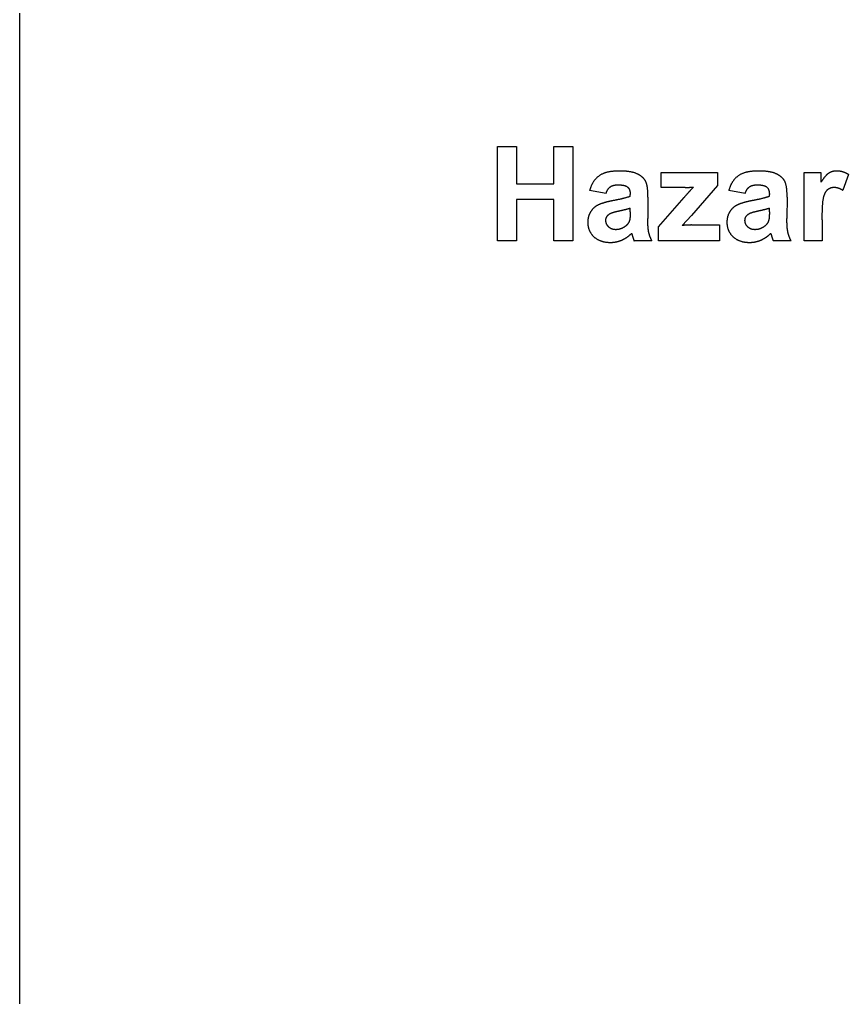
# Model space of a CAD drawing. Header units: metres. Extents: x -15 to 393, y -409 to 25.
# Drawn here: x 0 to 50.3, y -260.6 to -201.2 of the extents above; entities that cross this region are included whole.
import ezdxf

# ---------------------------------------------------------------- set-up
doc = ezdxf.new("R2010")
doc.units = ezdxf.units.M
doc.layers.add('OUTLINE', color=7, linetype='Continuous')

msp = doc.modelspace()

# ---------------------------------------------------------------- linework, layer by layer
at = {"layer": 'OUTLINE'}
for p, q in [((0, -151), (0, -315)), ((29.0254, -208.916), (30.1816, -208.916)), ((29.0254, -214.6426), (29.0254, -208.916)), ((30.1816, -208.916), (30.1816, -211.1699)), ((32.4473, -208.916), (33.6035, -208.916)), ((32.4473, -211.1699), (32.4473, -208.916)), ((33.6035, -208.916), (33.6035, -214.6426)), ((38.9512, -210.4941), (42.3809, -210.4941)), ((38.9512, -211.4043), (38.9512, -210.4941)), ((42.3809, -210.4941), (42.3809, -211.2715)), ((47.6426, -210.4941), (48.6621, -210.4941)), ((47.6426, -214.6426), (47.6426, -210.4941)), ((48.6621, -210.4941), (48.6621, -211.084)), ((50.3301, -210.6074), (49.9902, -211.5645)), ((30.1816, -211.1699), (32.4473, -211.1699)), ((40.416, -211.3965), (38.9512, -211.4043)), ((42.3809, -211.2715), (40.7949, -213.0996)), ((35.6113, -211.7598), (34.6152, -211.5801)), ((37.0801, -211.9355), (37.0801, -211.8262)), ((38.1582, -211.998), (38.1465, -213.2793)), ((38.7988, -213.7871), (40.3535, -212.002)), ((44.0605, -211.7598), (43.0645, -211.5801)), ((45.5293, -211.9355), (45.5293, -211.8262)), ((46.6074, -211.998), (46.5957, -213.2793)), ((30.1816, -212.1387), (30.1816, -214.6426)), ((32.4473, -212.1387), (30.1816, -212.1387)), ((32.4473, -214.6426), (32.4473, -212.1387)), ((37.0801, -212.8691), (37.0801, -212.6504)), ((45.5293, -212.8691), (45.5293, -212.6504)), ((40.7949, -213.0996), (40.2363, -213.7051)), ((38.7988, -214.6426), (38.7988, -213.7871)), ((40.8027, -213.6777), (42.502, -213.6777)), ((42.502, -213.6777), (42.502, -214.6426)), ((48.7402, -213.3613), (48.7402, -214.6426)), ((30.1816, -214.6426), (29.0254, -214.6426)), ((33.6035, -214.6426), (32.4473, -214.6426)), ((38.3965, -214.6426), (37.3105, -214.6426)), ((42.502, -214.6426), (38.7988, -214.6426)), ((46.8457, -214.6426), (45.7598, -214.6426)), ((48.7402, -214.6426), (47.6426, -214.6426))]:
    msp.add_line(p, q, dxfattribs=at)
for points in [[(35.1934, -210.6895), (35.169, -210.7071), (35.145, -210.7253), (35.1215, -210.744), (35.0984, -210.7634), (35.0758, -210.7832), (35.0536, -210.8036), (35.0319, -210.8245), (35.0108, -210.8459), (34.9901, -210.8677), (34.9699, -210.8901), (34.9502, -210.9128), (34.9311, -210.936), (34.9124, -210.9597), (34.8943, -210.9837), (34.8767, -211.0081), (34.8595, -211.0328), (34.8429, -211.0579), (34.8268, -211.0833), (34.8112, -211.1091), (34.7961, -211.1351), (34.7815, -211.1614), (34.7673, -211.1879), (34.7536, -211.2148), (34.7404, -211.2418), (34.7277, -211.2691), (34.7154, -211.2965), (34.7035, -211.3242), (34.6921, -211.352), (34.6811, -211.38), (34.6705, -211.4082), (34.6603, -211.4365), (34.6505, -211.465), (34.6412, -211.4936), (34.6321, -211.5223), (34.6235, -211.5511), (34.6152, -211.5801)], [(36.4121, -210.4004), (36.3768, -210.4005), (36.3415, -210.401), (36.3062, -210.4017), (36.2709, -210.4027), (36.2356, -210.404), (36.2003, -210.4057), (36.165, -210.4077), (36.1298, -210.4101), (36.0946, -210.4128), (36.0594, -210.4159), (36.0242, -210.4193), (35.9891, -210.4232), (35.9541, -210.4275), (35.9191, -210.4323), (35.8841, -210.4375), (35.8493, -210.4431), (35.8145, -210.4493), (35.7798, -210.4559), (35.7452, -210.4631), (35.7107, -210.4709), (35.6764, -210.4792), (35.6422, -210.4881), (35.6082, -210.4976), (35.5744, -210.5078), (35.5408, -210.5186), (35.5074, -210.5302), (35.4743, -210.5424), (35.4414, -210.5554), (35.4089, -210.5692), (35.3768, -210.5838), (35.345, -210.5992), (35.3136, -210.6155), (35.2827, -210.6326), (35.2524, -210.6506), (35.2226, -210.6696), (35.1934, -210.6895)], [(37.5059, -210.5742), (37.4778, -210.5611), (37.4493, -210.5489), (37.4205, -210.5374), (37.3914, -210.5266), (37.3621, -210.5165), (37.3326, -210.5071), (37.3029, -210.4982), (37.273, -210.4899), (37.243, -210.4822), (37.2129, -210.4749), (37.1827, -210.4681), (37.1523, -210.4617), (37.1219, -210.4558), (37.0914, -210.4503), (37.0608, -210.4451), (37.0302, -210.4404), (36.9995, -210.4359), (36.9688, -210.4318), (36.938, -210.428), (36.9072, -210.4245), (36.8764, -210.4213), (36.8455, -210.4184), (36.8147, -210.4157), (36.7838, -210.4132), (36.7528, -210.4111), (36.7219, -210.4091), (36.691, -210.4073), (36.66, -210.4058), (36.629, -210.4045), (36.5981, -210.4034), (36.5671, -210.4024), (36.5361, -210.4017), (36.5051, -210.4011), (36.4741, -210.4007), (36.4431, -210.4005), (36.4121, -210.4004)], [(38.0117, -211.0156), (38.0024, -210.9991), (37.9927, -210.9828), (37.9827, -210.9667), (37.9723, -210.9509), (37.9615, -210.9353), (37.9503, -210.92), (37.9389, -210.9049), (37.9271, -210.8901), (37.915, -210.8755), (37.9026, -210.8611), (37.8899, -210.8471), (37.8769, -210.8333), (37.8636, -210.8197), (37.8501, -210.8064), (37.8364, -210.7934), (37.8224, -210.7806), (37.8081, -210.7681), (37.7937, -210.7558), (37.779, -210.7438), (37.7642, -210.7321), (37.7491, -210.7205), (37.7339, -210.7092), (37.7185, -210.6982), (37.7029, -210.6874), (37.6872, -210.6768), (37.6713, -210.6664), (37.6553, -210.6563), (37.6392, -210.6463), (37.6229, -210.6366), (37.6065, -210.6271), (37.59, -210.6178), (37.5734, -210.6087), (37.5566, -210.5998), (37.5398, -210.5911), (37.5229, -210.5826), (37.5059, -210.5742)], [(43.6426, -210.6895), (43.6182, -210.7071), (43.5942, -210.7253), (43.5707, -210.744), (43.5476, -210.7634), (43.525, -210.7832), (43.5028, -210.8036), (43.4812, -210.8245), (43.46, -210.8459), (43.4393, -210.8677), (43.4191, -210.8901), (43.3995, -210.9128), (43.3803, -210.936), (43.3616, -210.9597), (43.3435, -210.9837), (43.3259, -211.0081), (43.3088, -211.0328), (43.2921, -211.0579), (43.276, -211.0833), (43.2604, -211.1091), (43.2453, -211.1351), (43.2307, -211.1614), (43.2165, -211.1879), (43.2028, -211.2148), (43.1896, -211.2418), (43.1769, -211.2691), (43.1646, -211.2965), (43.1527, -211.3242), (43.1413, -211.352), (43.1303, -211.38), (43.1197, -211.4082), (43.1095, -211.4365), (43.0998, -211.465), (43.0904, -211.4936), (43.0814, -211.5223), (43.0727, -211.5511), (43.0645, -211.5801)], [(44.8613, -210.4004), (44.826, -210.4005), (44.7907, -210.401), (44.7554, -210.4017), (44.7201, -210.4027), (44.6848, -210.404), (44.6495, -210.4057), (44.6142, -210.4077), (44.579, -210.4101), (44.5438, -210.4128), (44.5086, -210.4159), (44.4734, -210.4193), (44.4383, -210.4232), (44.4033, -210.4275), (44.3683, -210.4323), (44.3333, -210.4375), (44.2985, -210.4431), (44.2637, -210.4493), (44.229, -210.4559), (44.1944, -210.4631), (44.16, -210.4709), (44.1256, -210.4792), (44.0915, -210.4881), (44.0574, -210.4976), (44.0236, -210.5078), (43.99, -210.5186), (43.9566, -210.5302), (43.9235, -210.5424), (43.8907, -210.5554), (43.8581, -210.5692), (43.826, -210.5838), (43.7942, -210.5992), (43.7628, -210.6155), (43.732, -210.6326), (43.7016, -210.6506), (43.6718, -210.6696), (43.6426, -210.6895)], [(45.9551, -210.5742), (45.927, -210.5611), (45.8985, -210.5489), (45.8697, -210.5374), (45.8407, -210.5266), (45.8113, -210.5165), (45.7818, -210.5071), (45.7521, -210.4982), (45.7223, -210.4899), (45.6922, -210.4822), (45.6621, -210.4749), (45.6319, -210.4681), (45.6015, -210.4617), (45.5711, -210.4558), (45.5406, -210.4503), (45.51, -210.4451), (45.4794, -210.4404), (45.4487, -210.4359), (45.418, -210.4318), (45.3873, -210.428), (45.3565, -210.4245), (45.3256, -210.4213), (45.2948, -210.4184), (45.2639, -210.4157), (45.233, -210.4132), (45.2021, -210.4111), (45.1711, -210.4091), (45.1402, -210.4073), (45.1092, -210.4058), (45.0783, -210.4045), (45.0473, -210.4034), (45.0163, -210.4024), (44.9853, -210.4017), (44.9543, -210.4011), (44.9233, -210.4007), (44.8923, -210.4005), (44.8613, -210.4004)], [(46.4609, -211.0156), (46.4516, -210.9991), (46.442, -210.9828), (46.4319, -210.9667), (46.4215, -210.9509), (46.4107, -210.9353), (46.3996, -210.92), (46.3881, -210.9049), (46.3763, -210.8901), (46.3642, -210.8755), (46.3518, -210.8611), (46.3391, -210.8471), (46.3261, -210.8333), (46.3129, -210.8197), (46.2993, -210.8064), (46.2856, -210.7934), (46.2716, -210.7806), (46.2573, -210.7681), (46.2429, -210.7558), (46.2282, -210.7438), (46.2134, -210.7321), (46.1983, -210.7205), (46.1831, -210.7092), (46.1677, -210.6982), (46.1521, -210.6874), (46.1364, -210.6768), (46.1206, -210.6664), (46.1045, -210.6563), (46.0884, -210.6463), (46.0721, -210.6366), (46.0557, -210.6271), (46.0392, -210.6178), (46.0226, -210.6087), (46.0059, -210.5998), (45.989, -210.5911), (45.9721, -210.5826), (45.9551, -210.5742)], [(49.1328, -210.5332), (49.1159, -210.5444), (49.0993, -210.5561), (49.0831, -210.5682), (49.0673, -210.5808), (49.0517, -210.5938), (49.0364, -210.6071), (49.0214, -210.6208), (49.0067, -210.6347), (48.9922, -210.6489), (48.9779, -210.6633), (48.9639, -210.6779), (48.9501, -210.6927), (48.9365, -210.7078), (48.9231, -210.7229), (48.9098, -210.7383), (48.8967, -210.7538), (48.8838, -210.7694), (48.8711, -210.7852), (48.8585, -210.801), (48.846, -210.817), (48.8337, -210.8331), (48.8215, -210.8493), (48.8094, -210.8656), (48.7975, -210.882), (48.7857, -210.8984), (48.7739, -210.915), (48.7623, -210.9316), (48.7508, -210.9483), (48.7394, -210.965), (48.7281, -210.9818), (48.7169, -210.9987), (48.7058, -211.0157), (48.6947, -211.0327), (48.6838, -211.0497), (48.6729, -211.0668), (48.6621, -211.084)], [(49.6074, -210.4004), (49.5935, -210.4005), (49.5797, -210.4008), (49.5658, -210.4012), (49.5519, -210.4019), (49.5381, -210.4027), (49.5242, -210.4038), (49.5104, -210.405), (49.4966, -210.4064), (49.4828, -210.4081), (49.4691, -210.4099), (49.4553, -210.412), (49.4416, -210.4143), (49.428, -210.4167), (49.4144, -210.4194), (49.4008, -210.4223), (49.3873, -210.4255), (49.3738, -210.4288), (49.3604, -210.4324), (49.347, -210.4361), (49.3337, -210.4401), (49.3205, -210.4444), (49.3074, -210.4488), (49.2943, -210.4534), (49.2813, -210.4583), (49.2684, -210.4634), (49.2555, -210.4687), (49.2428, -210.4742), (49.2302, -210.48), (49.2176, -210.4859), (49.2052, -210.492), (49.1928, -210.4984), (49.1806, -210.505), (49.1685, -210.5117), (49.1565, -210.5187), (49.1446, -210.5259), (49.1328, -210.5332)], [(50.3301, -210.6074), (50.3118, -210.5967), (50.2935, -210.5862), (50.275, -210.576), (50.2564, -210.566), (50.2376, -210.5563), (50.2187, -210.5468), (50.1997, -210.5375), (50.1806, -210.5285), (50.1613, -210.5198), (50.1419, -210.5114), (50.1224, -210.5032), (50.1028, -210.4953), (50.0831, -210.4877), (50.0632, -210.4804), (50.0433, -210.4734), (50.0232, -210.4667), (50.0031, -210.4603), (49.9828, -210.4542), (49.9625, -210.4485), (49.9421, -210.443), (49.9216, -210.4379), (49.901, -210.433), (49.8803, -210.4286), (49.8596, -210.4244), (49.8388, -210.4206), (49.818, -210.417), (49.7971, -210.4139), (49.7761, -210.411), (49.7551, -210.4085), (49.7341, -210.4064), (49.713, -210.4045), (49.6919, -210.403), (49.6708, -210.4019), (49.6497, -210.4011), (49.6286, -210.4006), (49.6074, -210.4004)], [(35.6113, -211.7598), (35.6159, -211.7469), (35.6206, -211.7341), (35.6254, -211.7213), (35.6303, -211.7086), (35.6354, -211.6959), (35.6406, -211.6833), (35.6459, -211.6707), (35.6513, -211.6582), (35.6569, -211.6457), (35.6626, -211.6333), (35.6685, -211.621), (35.6745, -211.6087), (35.6807, -211.5966), (35.687, -211.5845), (35.6935, -211.5725), (35.7001, -211.5606), (35.707, -211.5488), (35.714, -211.5371), (35.7212, -211.5255), (35.7286, -211.514), (35.7362, -211.5027), (35.744, -211.4915), (35.752, -211.4804), (35.7602, -211.4695), (35.7687, -211.4588), (35.7773, -211.4482), (35.7862, -211.4379), (35.7953, -211.4277), (35.8047, -211.4178), (35.8143, -211.4081), (35.8241, -211.3986), (35.8342, -211.3894), (35.8445, -211.3805), (35.8551, -211.3718), (35.8659, -211.3635), (35.877, -211.3555)], [(35.877, -211.3555), (35.8879, -211.348), (35.8991, -211.3408), (35.9105, -211.3339), (35.922, -211.3273), (35.9338, -211.321), (35.9456, -211.315), (35.9576, -211.3093), (35.9698, -211.3039), (35.982, -211.2987), (35.9944, -211.2938), (36.0068, -211.2892), (36.0194, -211.2848), (36.032, -211.2807), (36.0448, -211.2768), (36.0575, -211.2732), (36.0704, -211.2698), (36.0833, -211.2666), (36.0963, -211.2636), (36.1093, -211.2608), (36.1223, -211.2583), (36.1354, -211.2559), (36.1485, -211.2537), (36.1617, -211.2517), (36.1748, -211.2499), (36.188, -211.2483), (36.2012, -211.2468), (36.2145, -211.2455), (36.2277, -211.2444), (36.241, -211.2434), (36.2543, -211.2425), (36.2675, -211.2418), (36.2808, -211.2412), (36.2941, -211.2408), (36.3074, -211.2405), (36.3207, -211.2403), (36.334, -211.2402)], [(36.334, -211.2402), (36.3511, -211.2403), (36.3682, -211.2404), (36.3853, -211.2407), (36.4024, -211.2411), (36.4195, -211.2416), (36.4366, -211.2423), (36.4537, -211.2431), (36.4708, -211.244), (36.4879, -211.245), (36.505, -211.2463), (36.522, -211.2476), (36.5391, -211.2492), (36.5561, -211.2509), (36.5731, -211.2528), (36.5901, -211.2549), (36.6071, -211.2572), (36.624, -211.2598), (36.6409, -211.2625), (36.6577, -211.2655), (36.6745, -211.2688), (36.6913, -211.2724), (36.708, -211.2762), (36.7246, -211.2804), (36.7411, -211.2848), (36.7575, -211.2897), (36.7738, -211.2949), (36.79, -211.3005), (36.806, -211.3066), (36.8218, -211.3131), (36.8374, -211.3202), (36.8527, -211.3278), (36.8678, -211.3359), (36.8825, -211.3447), (36.8967, -211.3541), (36.9106, -211.3642), (36.9238, -211.375)], [(36.9238, -211.375), (36.934, -211.3841), (36.9438, -211.3936), (36.9533, -211.4035), (36.9624, -211.4138), (36.9711, -211.4243), (36.9794, -211.4352), (36.9873, -211.4464), (36.9948, -211.4578), (37.0019, -211.4695), (37.0087, -211.4814), (37.015, -211.4935), (37.021, -211.5058), (37.0267, -211.5183), (37.0319, -211.5309), (37.0369, -211.5436), (37.0415, -211.5565), (37.0458, -211.5695), (37.0497, -211.5826), (37.0534, -211.5958), (37.0568, -211.609), (37.0599, -211.6224), (37.0628, -211.6357), (37.0654, -211.6492), (37.0677, -211.6626), (37.0699, -211.6762), (37.0717, -211.6897), (37.0734, -211.7033), (37.0749, -211.7169), (37.0762, -211.7305), (37.0772, -211.7442), (37.0781, -211.7578), (37.0788, -211.7715), (37.0794, -211.7851), (37.0798, -211.7988), (37.08, -211.8125), (37.0801, -211.8262)], [(38.1582, -211.998), (38.1581, -211.9702), (38.158, -211.9424), (38.1577, -211.9146), (38.1573, -211.8868), (38.1567, -211.859), (38.156, -211.8311), (38.1552, -211.8033), (38.1543, -211.7755), (38.1531, -211.7477), (38.1519, -211.7199), (38.1504, -211.6922), (38.1488, -211.6644), (38.147, -211.6366), (38.145, -211.6089), (38.1428, -211.5811), (38.1403, -211.5534), (38.1377, -211.5257), (38.1348, -211.4981), (38.1316, -211.4704), (38.1282, -211.4428), (38.1245, -211.4152), (38.1205, -211.3877), (38.1161, -211.3602), (38.1114, -211.3328), (38.1063, -211.3055), (38.1008, -211.2782), (38.0948, -211.251), (38.0883, -211.224), (38.0813, -211.197), (38.0737, -211.1703), (38.0655, -211.1437), (38.0565, -211.1174), (38.0468, -211.0913), (38.0361, -211.0656), (38.0245, -211.0403), (38.0117, -211.0156)], [(40.9199, -211.3809), (40.9035, -211.3974), (40.8871, -211.4141), (40.8708, -211.4308), (40.8546, -211.4476), (40.8385, -211.4645), (40.8224, -211.4814), (40.8063, -211.4984), (40.7904, -211.5154), (40.7744, -211.5325), (40.7585, -211.5496), (40.7427, -211.5668), (40.7268, -211.5839), (40.711, -211.6011), (40.6953, -211.6184), (40.6795, -211.6356), (40.6638, -211.6529), (40.6481, -211.6702), (40.6325, -211.6875), (40.6168, -211.7048), (40.6012, -211.7222), (40.5856, -211.7396), (40.57, -211.757), (40.5545, -211.7744), (40.5389, -211.7918), (40.5234, -211.8093), (40.5079, -211.8267), (40.4924, -211.8442), (40.4769, -211.8617), (40.4614, -211.8792), (40.446, -211.8967), (40.4305, -211.9142), (40.4151, -211.9317), (40.3997, -211.9493), (40.3843, -211.9668), (40.3689, -211.9844), (40.3535, -212.002)], [(40.416, -211.3965), (40.43, -211.3963), (40.444, -211.3961), (40.458, -211.3959), (40.472, -211.3957), (40.486, -211.3955), (40.5, -211.3953), (40.514, -211.395), (40.528, -211.3948), (40.542, -211.3945), (40.5561, -211.3942), (40.5701, -211.3939), (40.5841, -211.3936), (40.5981, -211.3933), (40.6121, -211.393), (40.6261, -211.3926), (40.6401, -211.3923), (40.6541, -211.3919), (40.6681, -211.3915), (40.6821, -211.3911), (40.6961, -211.3907), (40.7101, -211.3903), (40.7241, -211.3898), (40.7381, -211.3893), (40.752, -211.3888), (40.766, -211.3883), (40.78, -211.3878), (40.794, -211.3872), (40.808, -211.3866), (40.822, -211.386), (40.836, -211.3854), (40.85, -211.3847), (40.864, -211.384), (40.878, -211.3833), (40.892, -211.3825), (40.9059, -211.3817), (40.9199, -211.3809)], [(44.0605, -211.7598), (44.0651, -211.7469), (44.0698, -211.7341), (44.0746, -211.7213), (44.0796, -211.7086), (44.0846, -211.6959), (44.0898, -211.6833), (44.0951, -211.6707), (44.1005, -211.6582), (44.1061, -211.6457), (44.1118, -211.6333), (44.1177, -211.621), (44.1237, -211.6087), (44.1299, -211.5966), (44.1362, -211.5845), (44.1427, -211.5725), (44.1494, -211.5606), (44.1562, -211.5488), (44.1632, -211.5371), (44.1704, -211.5255), (44.1778, -211.514), (44.1854, -211.5027), (44.1932, -211.4915), (44.2012, -211.4804), (44.2095, -211.4695), (44.2179, -211.4588), (44.2266, -211.4482), (44.2354, -211.4379), (44.2446, -211.4277), (44.2539, -211.4178), (44.2635, -211.4081), (44.2733, -211.3986), (44.2834, -211.3894), (44.2937, -211.3805), (44.3043, -211.3718), (44.3151, -211.3635), (44.3262, -211.3555)], [(44.3262, -211.3555), (44.3372, -211.348), (44.3483, -211.3408), (44.3597, -211.3339), (44.3713, -211.3273), (44.383, -211.321), (44.3948, -211.315), (44.4068, -211.3093), (44.419, -211.3039), (44.4312, -211.2987), (44.4436, -211.2938), (44.4561, -211.2892), (44.4686, -211.2848), (44.4813, -211.2807), (44.494, -211.2768), (44.5068, -211.2732), (44.5196, -211.2698), (44.5325, -211.2666), (44.5455, -211.2636), (44.5585, -211.2608), (44.5715, -211.2583), (44.5846, -211.2559), (44.5977, -211.2537), (44.6109, -211.2517), (44.6241, -211.2499), (44.6373, -211.2483), (44.6505, -211.2468), (44.6637, -211.2455), (44.6769, -211.2444), (44.6902, -211.2434), (44.7035, -211.2425), (44.7167, -211.2418), (44.73, -211.2412), (44.7433, -211.2408), (44.7566, -211.2405), (44.7699, -211.2403), (44.7832, -211.2402)], [(44.7832, -211.2402), (44.8003, -211.2403), (44.8174, -211.2404), (44.8345, -211.2407), (44.8517, -211.2411), (44.8688, -211.2416), (44.8859, -211.2423), (44.903, -211.2431), (44.9201, -211.244), (44.9371, -211.245), (44.9542, -211.2463), (44.9713, -211.2476), (44.9883, -211.2492), (45.0053, -211.2509), (45.0223, -211.2528), (45.0393, -211.2549), (45.0563, -211.2572), (45.0732, -211.2598), (45.0901, -211.2625), (45.107, -211.2655), (45.1238, -211.2688), (45.1405, -211.2724), (45.1572, -211.2762), (45.1738, -211.2804), (45.1903, -211.2848), (45.2067, -211.2897), (45.223, -211.2949), (45.2392, -211.3005), (45.2552, -211.3066), (45.271, -211.3131), (45.2866, -211.3202), (45.3019, -211.3278), (45.317, -211.3359), (45.3317, -211.3447), (45.346, -211.3541), (45.3598, -211.3642), (45.373, -211.375)], [(45.373, -211.375), (45.3832, -211.3841), (45.3931, -211.3936), (45.4025, -211.4035), (45.4116, -211.4138), (45.4203, -211.4243), (45.4286, -211.4352), (45.4365, -211.4464), (45.444, -211.4578), (45.4511, -211.4695), (45.4579, -211.4814), (45.4643, -211.4935), (45.4702, -211.5058), (45.4759, -211.5183), (45.4812, -211.5309), (45.4861, -211.5436), (45.4907, -211.5565), (45.495, -211.5695), (45.499, -211.5826), (45.5026, -211.5958), (45.506, -211.609), (45.5091, -211.6224), (45.512, -211.6357), (45.5146, -211.6492), (45.517, -211.6626), (45.5191, -211.6762), (45.521, -211.6897), (45.5226, -211.7033), (45.5241, -211.7169), (45.5254, -211.7305), (45.5265, -211.7442), (45.5274, -211.7578), (45.5281, -211.7715), (45.5286, -211.7851), (45.529, -211.7988), (45.5292, -211.8125), (45.5293, -211.8262)], [(46.6074, -211.998), (46.6074, -211.9702), (46.6072, -211.9424), (46.6069, -211.9146), (46.6065, -211.8868), (46.6059, -211.859), (46.6053, -211.8311), (46.6044, -211.8033), (46.6035, -211.7755), (46.6024, -211.7477), (46.6011, -211.7199), (46.5996, -211.6922), (46.598, -211.6644), (46.5962, -211.6366), (46.5942, -211.6089), (46.592, -211.5811), (46.5896, -211.5534), (46.5869, -211.5257), (46.584, -211.4981), (46.5809, -211.4704), (46.5774, -211.4428), (46.5737, -211.4152), (46.5697, -211.3877), (46.5653, -211.3602), (46.5606, -211.3328), (46.5555, -211.3055), (46.55, -211.2782), (46.544, -211.251), (46.5375, -211.224), (46.5305, -211.197), (46.5229, -211.1703), (46.5147, -211.1437), (46.5057, -211.1174), (46.496, -211.0913), (46.4853, -211.0656), (46.4737, -211.0403), (46.4609, -211.0156)], [(49.084, -211.5117), (49.0932, -211.5046), (49.1025, -211.4976), (49.112, -211.4909), (49.1216, -211.4843), (49.1313, -211.4779), (49.1412, -211.4718), (49.1512, -211.4658), (49.1613, -211.4601), (49.1715, -211.4545), (49.1819, -211.4492), (49.1923, -211.4441), (49.2029, -211.4392), (49.2135, -211.4345), (49.2243, -211.4301), (49.2351, -211.4259), (49.246, -211.4218), (49.257, -211.418), (49.2681, -211.4145), (49.2793, -211.4111), (49.2905, -211.408), (49.3017, -211.405), (49.313, -211.4023), (49.3244, -211.3998), (49.3358, -211.3975), (49.3472, -211.3954), (49.3587, -211.3935), (49.3702, -211.3918), (49.3818, -211.3903), (49.3933, -211.3889), (49.4049, -211.3878), (49.4165, -211.3869), (49.4281, -211.3861), (49.4397, -211.3855), (49.4513, -211.3851), (49.463, -211.3848), (49.4746, -211.3848)], [(49.4746, -211.3848), (49.49, -211.385), (49.5054, -211.3855), (49.5207, -211.3864), (49.536, -211.3877), (49.5513, -211.3893), (49.5666, -211.3913), (49.5818, -211.3935), (49.5969, -211.3961), (49.612, -211.399), (49.6271, -211.4023), (49.642, -211.4058), (49.6569, -211.4095), (49.6718, -211.4136), (49.6865, -211.4179), (49.7012, -211.4225), (49.7158, -211.4273), (49.7303, -211.4324), (49.7448, -211.4377), (49.7591, -211.4432), (49.7734, -211.449), (49.7876, -211.4549), (49.8017, -211.461), (49.8157, -211.4674), (49.8296, -211.4739), (49.8435, -211.4806), (49.8572, -211.4875), (49.8709, -211.4945), (49.8845, -211.5017), (49.898, -211.5091), (49.9114, -211.5166), (49.9247, -211.5242), (49.938, -211.532), (49.9512, -211.5399), (49.9643, -211.548), (49.9773, -211.5562), (49.9902, -211.5645)], [(37.0801, -211.9355), (37.0517, -211.9471), (37.0232, -211.9581), (36.9944, -211.9685), (36.9655, -211.9786), (36.9365, -211.9883), (36.9074, -211.9976), (36.8781, -212.0067), (36.8488, -212.0154), (36.8194, -212.024), (36.79, -212.0323), (36.7605, -212.0404), (36.731, -212.0484), (36.7014, -212.0561), (36.6717, -212.0637), (36.642, -212.0712), (36.6123, -212.0785), (36.5826, -212.0857), (36.5528, -212.0928), (36.523, -212.0997), (36.4932, -212.1066), (36.4634, -212.1133), (36.4335, -212.12), (36.4036, -212.1265), (36.3737, -212.133), (36.3438, -212.1394), (36.3138, -212.1457), (36.2839, -212.1519), (36.2539, -212.1581), (36.2239, -212.1642), (36.1939, -212.1702), (36.1639, -212.1762), (36.1339, -212.1821), (36.1038, -212.1879), (36.0738, -212.1937), (36.0437, -212.1994), (36.0137, -212.2051)], [(45.5293, -211.9355), (45.501, -211.9471), (45.4724, -211.9581), (45.4437, -211.9685), (45.4148, -211.9786), (45.3857, -211.9883), (45.3566, -211.9976), (45.3274, -212.0067), (45.298, -212.0154), (45.2687, -212.024), (45.2392, -212.0323), (45.2097, -212.0404), (45.1802, -212.0484), (45.1506, -212.0561), (45.1209, -212.0637), (45.0913, -212.0712), (45.0616, -212.0785), (45.0318, -212.0857), (45.002, -212.0928), (44.9722, -212.0997), (44.9424, -212.1066), (44.9126, -212.1133), (44.8827, -212.12), (44.8528, -212.1265), (44.8229, -212.133), (44.793, -212.1394), (44.763, -212.1457), (44.7331, -212.1519), (44.7031, -212.1581), (44.6731, -212.1642), (44.6431, -212.1702), (44.6131, -212.1762), (44.5831, -212.1821), (44.5531, -212.1879), (44.523, -212.1937), (44.493, -212.1994), (44.4629, -212.2051)], [(48.7402, -213.3613), (48.7403, -213.3225), (48.7404, -213.2837), (48.7405, -213.245), (48.7408, -213.2062), (48.7411, -213.1674), (48.7414, -213.1286), (48.7419, -213.0898), (48.7424, -213.051), (48.7431, -213.0122), (48.7438, -212.9735), (48.7446, -212.9347), (48.7455, -212.8959), (48.7465, -212.8571), (48.7476, -212.8183), (48.7489, -212.7796), (48.7503, -212.7408), (48.7518, -212.702), (48.7534, -212.6633), (48.7552, -212.6245), (48.7572, -212.5858), (48.7593, -212.5471), (48.7616, -212.5084), (48.7642, -212.4696), (48.7669, -212.431), (48.7699, -212.3923), (48.7732, -212.3536), (48.7768, -212.315), (48.7806, -212.2764), (48.7849, -212.2379), (48.7896, -212.1994), (48.7948, -212.1609), (48.8005, -212.1226), (48.807, -212.0843), (48.8142, -212.0462), (48.8225, -212.0083), (48.832, -211.9707)], [(48.832, -211.9707), (48.836, -211.9565), (48.8401, -211.9423), (48.8443, -211.9281), (48.8487, -211.914), (48.8531, -211.8999), (48.8577, -211.8859), (48.8624, -211.8719), (48.8673, -211.8579), (48.8722, -211.844), (48.8774, -211.8301), (48.8827, -211.8163), (48.8881, -211.8026), (48.8937, -211.7889), (48.8994, -211.7753), (48.9054, -211.7618), (48.9115, -211.7484), (48.9178, -211.735), (48.9243, -211.7217), (48.931, -211.7086), (48.9379, -211.6955), (48.945, -211.6826), (48.9524, -211.6697), (48.96, -211.6571), (48.9678, -211.6445), (48.9759, -211.6322), (48.9842, -211.62), (48.9928, -211.608), (49.0017, -211.5962), (49.0109, -211.5846), (49.0204, -211.5733), (49.0302, -211.5622), (49.0403, -211.5515), (49.0507, -211.541), (49.0615, -211.5309), (49.0726, -211.5211), (49.084, -211.5117)], [(35.1406, -212.4609), (35.1246, -212.4688), (35.1088, -212.4769), (35.093, -212.4852), (35.0774, -212.4937), (35.0619, -212.5025), (35.0465, -212.5115), (35.0313, -212.5207), (35.0162, -212.5302), (35.0013, -212.5399), (34.9865, -212.5498), (34.9718, -212.5599), (34.9574, -212.5703), (34.9431, -212.5809), (34.9289, -212.5917), (34.915, -212.6028), (34.9012, -212.6141), (34.8876, -212.6256), (34.8742, -212.6373), (34.861, -212.6493), (34.848, -212.6614), (34.8352, -212.6738), (34.8226, -212.6864), (34.8102, -212.6992), (34.7981, -212.7122), (34.7861, -212.7254), (34.7744, -212.7389), (34.7629, -212.7525), (34.7517, -212.7662), (34.7406, -212.7802), (34.7298, -212.7944), (34.7192, -212.8087), (34.7089, -212.8232), (34.6988, -212.8379), (34.6889, -212.8527), (34.6793, -212.8677), (34.6699, -212.8828)], [(36.0137, -212.2051), (35.9888, -212.2099), (35.9639, -212.2148), (35.9391, -212.2198), (35.9143, -212.2248), (35.8895, -212.23), (35.8647, -212.2353), (35.8399, -212.2406), (35.8152, -212.2461), (35.7905, -212.2516), (35.7658, -212.2573), (35.7411, -212.2631), (35.7164, -212.269), (35.6918, -212.275), (35.6673, -212.2811), (35.6427, -212.2874), (35.6182, -212.2937), (35.5937, -212.3003), (35.5693, -212.3069), (35.5449, -212.3138), (35.5205, -212.3207), (35.4962, -212.3279), (35.4719, -212.3352), (35.4477, -212.3427), (35.4236, -212.3503), (35.3995, -212.3582), (35.3755, -212.3663), (35.3515, -212.3746), (35.3277, -212.3831), (35.3039, -212.3918), (35.2802, -212.4008), (35.2566, -212.4101), (35.2331, -212.4196), (35.2098, -212.4294), (35.1866, -212.4396), (35.1635, -212.4501), (35.1406, -212.4609)], [(36.4121, -212.8184), (36.4308, -212.8143), (36.4495, -212.8103), (36.4682, -212.8063), (36.4869, -212.8022), (36.5056, -212.7981), (36.5243, -212.794), (36.543, -212.7898), (36.5617, -212.7857), (36.5804, -212.7815), (36.599, -212.7772), (36.6177, -212.773), (36.6364, -212.7687), (36.655, -212.7644), (36.6736, -212.76), (36.6923, -212.7556), (36.7109, -212.7512), (36.7295, -212.7467), (36.7481, -212.7422), (36.7667, -212.7377), (36.7853, -212.7331), (36.8039, -212.7285), (36.8224, -212.7238), (36.841, -212.7191), (36.8595, -212.7143), (36.878, -212.7094), (36.8965, -212.7045), (36.915, -212.6995), (36.9335, -212.6945), (36.9519, -212.6893), (36.9703, -212.6841), (36.9887, -212.6788), (37.007, -212.6734), (37.0254, -212.6678), (37.0437, -212.6622), (37.0619, -212.6564), (37.0801, -212.6504)], [(43.5898, -212.4609), (43.5739, -212.4688), (43.558, -212.4769), (43.5423, -212.4852), (43.5266, -212.4937), (43.5111, -212.5025), (43.4958, -212.5115), (43.4805, -212.5207), (43.4654, -212.5302), (43.4505, -212.5399), (43.4357, -212.5498), (43.4211, -212.5599), (43.4066, -212.5703), (43.3923, -212.5809), (43.3781, -212.5917), (43.3642, -212.6028), (43.3504, -212.6141), (43.3368, -212.6256), (43.3234, -212.6373), (43.3102, -212.6493), (43.2972, -212.6614), (43.2844, -212.6738), (43.2718, -212.6864), (43.2595, -212.6992), (43.2473, -212.7122), (43.2354, -212.7254), (43.2236, -212.7389), (43.2121, -212.7525), (43.2009, -212.7662), (43.1898, -212.7802), (43.179, -212.7944), (43.1685, -212.8087), (43.1581, -212.8232), (43.148, -212.8379), (43.1382, -212.8527), (43.1285, -212.8677), (43.1191, -212.8828)], [(44.4629, -212.2051), (44.438, -212.2099), (44.4132, -212.2148), (44.3883, -212.2198), (44.3635, -212.2248), (44.3387, -212.23), (44.3139, -212.2353), (44.2891, -212.2406), (44.2644, -212.2461), (44.2397, -212.2516), (44.215, -212.2573), (44.1903, -212.2631), (44.1657, -212.269), (44.1411, -212.275), (44.1165, -212.2811), (44.0919, -212.2874), (44.0674, -212.2937), (44.0429, -212.3003), (44.0185, -212.3069), (43.9941, -212.3138), (43.9697, -212.3207), (43.9454, -212.3279), (43.9212, -212.3352), (43.8969, -212.3427), (43.8728, -212.3503), (43.8487, -212.3582), (43.8247, -212.3663), (43.8008, -212.3746), (43.7769, -212.3831), (43.7531, -212.3918), (43.7294, -212.4008), (43.7058, -212.4101), (43.6824, -212.4196), (43.659, -212.4294), (43.6358, -212.4396), (43.6127, -212.4501), (43.5898, -212.4609)], [(44.8613, -212.8184), (44.88, -212.8143), (44.8988, -212.8103), (44.9175, -212.8063), (44.9362, -212.8022), (44.9549, -212.7981), (44.9736, -212.794), (44.9922, -212.7898), (45.0109, -212.7857), (45.0296, -212.7815), (45.0483, -212.7772), (45.0669, -212.773), (45.0856, -212.7687), (45.1042, -212.7644), (45.1229, -212.76), (45.1415, -212.7556), (45.1601, -212.7512), (45.1787, -212.7467), (45.1973, -212.7422), (45.2159, -212.7377), (45.2345, -212.7331), (45.2531, -212.7285), (45.2716, -212.7238), (45.2902, -212.7191), (45.3087, -212.7143), (45.3272, -212.7094), (45.3457, -212.7045), (45.3642, -212.6995), (45.3827, -212.6945), (45.4011, -212.6893), (45.4195, -212.6841), (45.4379, -212.6788), (45.4563, -212.6734), (45.4746, -212.6678), (45.4929, -212.6622), (45.5111, -212.6564), (45.5293, -212.6504)], [(34.6699, -212.8828), (34.6605, -212.8985), (34.6514, -212.9143), (34.6425, -212.9303), (34.6339, -212.9464), (34.6256, -212.9626), (34.6175, -212.979), (34.6097, -212.9955), (34.6022, -213.0121), (34.5949, -213.0289), (34.5879, -213.0458), (34.5812, -213.0628), (34.5748, -213.0798), (34.5686, -213.097), (34.5627, -213.1143), (34.5572, -213.1317), (34.5518, -213.1492), (34.5468, -213.1668), (34.5421, -213.1844), (34.5376, -213.2021), (34.5334, -213.2199), (34.5295, -213.2377), (34.5258, -213.2556), (34.5224, -213.2735), (34.5193, -213.2915), (34.5165, -213.3096), (34.5139, -213.3277), (34.5116, -213.3458), (34.5095, -213.3639), (34.5077, -213.3821), (34.5062, -213.4003), (34.5049, -213.4185), (34.5038, -213.4367), (34.503, -213.455), (34.5024, -213.4732), (34.5021, -213.4915), (34.502, -213.5098)], [(35.5996, -213.3965), (35.5998, -213.3837), (35.6003, -213.3709), (35.6011, -213.3581), (35.6023, -213.3453), (35.6038, -213.3326), (35.6057, -213.3199), (35.6079, -213.3073), (35.6106, -213.2948), (35.6136, -213.2823), (35.6169, -213.27), (35.6207, -213.2577), (35.6248, -213.2456), (35.6293, -213.2336), (35.6341, -213.2217), (35.6394, -213.21), (35.6449, -213.1985), (35.6509, -213.1871), (35.6571, -213.1759), (35.6637, -213.1649), (35.6706, -213.1542), (35.6778, -213.1436), (35.6853, -213.1332), (35.6931, -213.123), (35.7011, -213.113), (35.7094, -213.1033), (35.718, -213.0937), (35.7268, -213.0844), (35.7358, -213.0753), (35.745, -213.0664), (35.7544, -213.0577), (35.764, -213.0492), (35.7738, -213.0409), (35.7837, -213.0328), (35.7938, -213.025), (35.8041, -213.0173), (35.8145, -213.0098)], [(35.8145, -213.0098), (35.8293, -213.0004), (35.8444, -212.9917), (35.8599, -212.9835), (35.8756, -212.9758), (35.8915, -212.9684), (35.9075, -212.9614), (35.9237, -212.9546), (35.9399, -212.9482), (35.9563, -212.9419), (35.9727, -212.9359), (35.9892, -212.93), (36.0058, -212.9244), (36.0224, -212.9189), (36.0391, -212.9135), (36.0558, -212.9082), (36.0725, -212.9031), (36.0893, -212.8981), (36.1061, -212.8933), (36.1229, -212.8885), (36.1398, -212.8838), (36.1567, -212.8792), (36.1736, -212.8747), (36.1905, -212.8702), (36.2075, -212.8659), (36.2245, -212.8616), (36.2415, -212.8574), (36.2585, -212.8532), (36.2755, -212.8491), (36.2925, -212.8451), (36.3096, -212.8411), (36.3266, -212.8372), (36.3437, -212.8334), (36.3608, -212.8295), (36.3779, -212.8258), (36.395, -212.822), (36.4121, -212.8184)], [(37.0801, -212.8691), (37.0801, -212.8841), (37.08, -212.899), (37.0799, -212.914), (37.0798, -212.929), (37.0797, -212.9439), (37.0795, -212.9589), (37.0792, -212.9738), (37.079, -212.9888), (37.0787, -213.0037), (37.0783, -213.0187), (37.0779, -213.0336), (37.0775, -213.0485), (37.077, -213.0635), (37.0764, -213.0784), (37.0758, -213.0934), (37.0751, -213.1083), (37.0744, -213.1232), (37.0735, -213.1382), (37.0727, -213.1531), (37.0717, -213.168), (37.0707, -213.1829), (37.0695, -213.1979), (37.0683, -213.2128), (37.067, -213.2276), (37.0655, -213.2425), (37.0639, -213.2574), (37.0622, -213.2723), (37.0604, -213.2871), (37.0583, -213.3019), (37.0561, -213.3167), (37.0537, -213.3314), (37.051, -213.3462), (37.0481, -213.3608), (37.0449, -213.3754), (37.0412, -213.3899), (37.0371, -213.4043)], [(43.1191, -212.8828), (43.1098, -212.8985), (43.1006, -212.9143), (43.0918, -212.9303), (43.0831, -212.9464), (43.0748, -212.9626), (43.0667, -212.979), (43.0589, -212.9955), (43.0514, -213.0121), (43.0441, -213.0289), (43.0371, -213.0458), (43.0304, -213.0628), (43.024, -213.0798), (43.0178, -213.097), (43.012, -213.1143), (43.0064, -213.1317), (43.0011, -213.1492), (42.996, -213.1668), (42.9913, -213.1844), (42.9868, -213.2021), (42.9826, -213.2199), (42.9787, -213.2377), (42.975, -213.2556), (42.9717, -213.2735), (42.9685, -213.2915), (42.9657, -213.3096), (42.9631, -213.3277), (42.9608, -213.3458), (42.9587, -213.3639), (42.9569, -213.3821), (42.9554, -213.4003), (42.9541, -213.4185), (42.953, -213.4367), (42.9522, -213.455), (42.9516, -213.4732), (42.9513, -213.4915), (42.9512, -213.5098)], [(44.0488, -213.3965), (44.049, -213.3837), (44.0495, -213.3709), (44.0503, -213.3581), (44.0515, -213.3453), (44.053, -213.3326), (44.0549, -213.3199), (44.0572, -213.3073), (44.0598, -213.2948), (44.0628, -213.2823), (44.0662, -213.27), (44.0699, -213.2577), (44.074, -213.2456), (44.0785, -213.2336), (44.0834, -213.2217), (44.0886, -213.21), (44.0942, -213.1985), (44.1001, -213.1871), (44.1063, -213.1759), (44.1129, -213.1649), (44.1198, -213.1542), (44.127, -213.1436), (44.1345, -213.1332), (44.1423, -213.123), (44.1503, -213.113), (44.1587, -213.1033), (44.1672, -213.0937), (44.176, -213.0844), (44.185, -213.0753), (44.1942, -213.0664), (44.2036, -213.0577), (44.2132, -213.0492), (44.223, -213.0409), (44.2329, -213.0328), (44.243, -213.025), (44.2533, -213.0173), (44.2637, -213.0098)], [(44.2637, -213.0098), (44.2785, -213.0004), (44.2936, -212.9917), (44.3091, -212.9835), (44.3248, -212.9758), (44.3407, -212.9684), (44.3567, -212.9614), (44.3729, -212.9546), (44.3892, -212.9482), (44.4055, -212.9419), (44.4219, -212.9359), (44.4384, -212.93), (44.455, -212.9244), (44.4716, -212.9189), (44.4883, -212.9135), (44.505, -212.9082), (44.5217, -212.9031), (44.5385, -212.8981), (44.5553, -212.8933), (44.5722, -212.8885), (44.589, -212.8838), (44.6059, -212.8792), (44.6228, -212.8747), (44.6398, -212.8702), (44.6567, -212.8659), (44.6737, -212.8616), (44.6907, -212.8574), (44.7077, -212.8532), (44.7247, -212.8491), (44.7417, -212.8451), (44.7588, -212.8411), (44.7759, -212.8372), (44.7929, -212.8334), (44.81, -212.8295), (44.8271, -212.8258), (44.8442, -212.822), (44.8613, -212.8184)], [(45.5293, -212.8691), (45.5293, -212.8841), (45.5292, -212.899), (45.5292, -212.914), (45.529, -212.929), (45.5289, -212.9439), (45.5287, -212.9589), (45.5285, -212.9738), (45.5282, -212.9888), (45.5279, -213.0037), (45.5275, -213.0187), (45.5271, -213.0336), (45.5267, -213.0485), (45.5262, -213.0635), (45.5256, -213.0784), (45.525, -213.0934), (45.5243, -213.1083), (45.5236, -213.1232), (45.5228, -213.1382), (45.5219, -213.1531), (45.5209, -213.168), (45.5199, -213.1829), (45.5187, -213.1979), (45.5175, -213.2128), (45.5162, -213.2276), (45.5147, -213.2425), (45.5132, -213.2574), (45.5114, -213.2723), (45.5096, -213.2871), (45.5076, -213.3019), (45.5054, -213.3167), (45.5029, -213.3314), (45.5003, -213.3462), (45.4973, -213.3608), (45.4941, -213.3754), (45.4904, -213.3899), (45.4863, -213.4043)], [(34.502, -213.5098), (34.5022, -213.537), (34.5029, -213.5643), (34.5042, -213.5916), (34.506, -213.6188), (34.5083, -213.646), (34.5112, -213.6731), (34.5146, -213.7002), (34.5186, -213.7271), (34.5232, -213.754), (34.5284, -213.7808), (34.5341, -213.8075), (34.5405, -213.834), (34.5475, -213.8604), (34.5551, -213.8866), (34.5634, -213.9126), (34.5722, -213.9384), (34.5817, -213.964), (34.5918, -213.9893), (34.6025, -214.0144), (34.6139, -214.0392), (34.6259, -214.0637), (34.6384, -214.0879), (34.6516, -214.1118), (34.6653, -214.1354), (34.6797, -214.1586), (34.6946, -214.1814), (34.71, -214.2039), (34.726, -214.2261), (34.7425, -214.2478), (34.7595, -214.2691), (34.777, -214.2901), (34.7949, -214.3106), (34.8133, -214.3307), (34.8322, -214.3504), (34.8514, -214.3698), (34.8711, -214.3887)], [(35.7715, -213.7949), (35.7627, -213.7862), (35.7541, -213.7773), (35.7456, -213.7682), (35.7373, -213.759), (35.7292, -213.7496), (35.7213, -213.7401), (35.7136, -213.7304), (35.706, -213.7205), (35.6987, -213.7105), (35.6916, -213.7003), (35.6848, -213.69), (35.6781, -213.6795), (35.6718, -213.6689), (35.6656, -213.6581), (35.6597, -213.6472), (35.6541, -213.6362), (35.6487, -213.625), (35.6436, -213.6137), (35.6388, -213.6023), (35.6342, -213.5907), (35.6299, -213.5791), (35.6259, -213.5673), (35.6222, -213.5555), (35.6188, -213.5436), (35.6157, -213.5316), (35.6128, -213.5195), (35.6103, -213.5074), (35.608, -213.4952), (35.606, -213.483), (35.6043, -213.4707), (35.6028, -213.4584), (35.6017, -213.446), (35.6008, -213.4337), (35.6001, -213.4213), (35.5997, -213.4089), (35.5996, -213.3965)], [(36.209, -213.9629), (36.1956, -213.9628), (36.1823, -213.9625), (36.1689, -213.9619), (36.1556, -213.9611), (36.1422, -213.9601), (36.1289, -213.9589), (36.1156, -213.9574), (36.1024, -213.9556), (36.0892, -213.9536), (36.076, -213.9513), (36.0629, -213.9488), (36.0498, -213.946), (36.0368, -213.9429), (36.0239, -213.9395), (36.011, -213.9359), (35.9982, -213.9319), (35.9855, -213.9277), (35.9729, -213.9232), (35.9605, -213.9184), (35.9481, -213.9133), (35.9359, -213.908), (35.9237, -213.9023), (35.9118, -213.8964), (35.8999, -213.8901), (35.8883, -213.8836), (35.8768, -213.8768), (35.8654, -213.8698), (35.8542, -213.8624), (35.8432, -213.8549), (35.8324, -213.847), (35.8218, -213.8389), (35.8113, -213.8306), (35.8011, -213.822), (35.791, -213.8132), (35.7811, -213.8042), (35.7715, -213.7949)], [(36.7754, -213.7676), (36.7616, -213.7774), (36.7477, -213.7871), (36.7337, -213.7965), (36.7195, -213.8058), (36.7052, -213.8148), (36.6908, -213.8237), (36.6762, -213.8323), (36.6615, -213.8407), (36.6467, -213.8489), (36.6317, -213.8568), (36.6166, -213.8645), (36.6014, -213.8719), (36.5861, -213.8791), (36.5707, -213.886), (36.5551, -213.8927), (36.5394, -213.8991), (36.5236, -213.9052), (36.5077, -213.911), (36.4917, -213.9165), (36.4756, -213.9218), (36.4594, -213.9267), (36.4432, -213.9314), (36.4268, -213.9357), (36.4103, -213.9397), (36.3938, -213.9434), (36.3772, -213.9468), (36.3606, -213.9498), (36.3439, -213.9526), (36.3271, -213.955), (36.3103, -213.9571), (36.2935, -213.9589), (36.2766, -213.9603), (36.2597, -213.9615), (36.2428, -213.9623), (36.2259, -213.9627), (36.209, -213.9629)], [(37.0371, -213.4043), (37.0335, -213.4164), (37.0296, -213.4285), (37.0255, -213.4405), (37.0211, -213.4524), (37.0165, -213.4642), (37.0117, -213.4759), (37.0067, -213.4875), (37.0014, -213.499), (36.9959, -213.5104), (36.9902, -213.5217), (36.9842, -213.5329), (36.9781, -213.544), (36.9717, -213.5549), (36.9651, -213.5657), (36.9583, -213.5764), (36.9513, -213.587), (36.9441, -213.5974), (36.9367, -213.6077), (36.9291, -213.6178), (36.9213, -213.6278), (36.9134, -213.6376), (36.9052, -213.6473), (36.8969, -213.6569), (36.8884, -213.6663), (36.8798, -213.6756), (36.871, -213.6847), (36.862, -213.6936), (36.8529, -213.7024), (36.8437, -213.7111), (36.8343, -213.7196), (36.8248, -213.728), (36.8151, -213.7362), (36.8054, -213.7442), (36.7955, -213.7522), (36.7855, -213.7599), (36.7754, -213.7676)], [(38.1992, -214.0859), (38.1949, -214.0639), (38.191, -214.0417), (38.1873, -214.0195), (38.184, -213.9973), (38.1808, -213.975), (38.1779, -213.9527), (38.1752, -213.9304), (38.1727, -213.9081), (38.1704, -213.8857), (38.1682, -213.8633), (38.1662, -213.8409), (38.1643, -213.8185), (38.1626, -213.7961), (38.161, -213.7737), (38.1595, -213.7512), (38.1581, -213.7288), (38.1568, -213.7064), (38.1556, -213.6839), (38.1545, -213.6614), (38.1535, -213.639), (38.1525, -213.6165), (38.1517, -213.594), (38.1509, -213.5716), (38.1502, -213.5491), (38.1496, -213.5266), (38.149, -213.5041), (38.1485, -213.4817), (38.148, -213.4592), (38.1477, -213.4367), (38.1473, -213.4142), (38.1471, -213.3917), (38.1469, -213.3692), (38.1467, -213.3468), (38.1466, -213.3243), (38.1465, -213.3018), (38.1465, -213.2793)], [(40.8027, -213.6777), (40.787, -213.6779), (40.7712, -213.6781), (40.7555, -213.6785), (40.7397, -213.679), (40.724, -213.6795), (40.7083, -213.6801), (40.6925, -213.6807), (40.6768, -213.6814), (40.661, -213.682), (40.6453, -213.6827), (40.6296, -213.6835), (40.6138, -213.6842), (40.5981, -213.685), (40.5824, -213.6858), (40.5666, -213.6865), (40.5509, -213.6873), (40.5352, -213.6882), (40.5194, -213.689), (40.5037, -213.6898), (40.488, -213.6907), (40.4722, -213.6915), (40.4565, -213.6924), (40.4408, -213.6932), (40.425, -213.6941), (40.4093, -213.695), (40.3936, -213.6959), (40.3779, -213.6968), (40.3621, -213.6977), (40.3464, -213.6986), (40.3307, -213.6995), (40.315, -213.7004), (40.2992, -213.7013), (40.2835, -213.7023), (40.2678, -213.7032), (40.2521, -213.7041), (40.2363, -213.7051)], [(42.9512, -213.5098), (42.9514, -213.537), (42.9522, -213.5643), (42.9534, -213.5916), (42.9552, -213.6188), (42.9575, -213.646), (42.9604, -213.6731), (42.9638, -213.7002), (42.9678, -213.7271), (42.9724, -213.754), (42.9776, -213.7808), (42.9834, -213.8075), (42.9897, -213.834), (42.9967, -213.8604), (43.0043, -213.8866), (43.0126, -213.9126), (43.0214, -213.9384), (43.0309, -213.964), (43.041, -213.9893), (43.0518, -214.0144), (43.0631, -214.0392), (43.0751, -214.0637), (43.0876, -214.0879), (43.1008, -214.1118), (43.1146, -214.1354), (43.1289, -214.1586), (43.1438, -214.1814), (43.1592, -214.2039), (43.1752, -214.2261), (43.1917, -214.2478), (43.2087, -214.2691), (43.2262, -214.2901), (43.2441, -214.3106), (43.2625, -214.3307), (43.2814, -214.3504), (43.3006, -214.3698), (43.3203, -214.3887)], [(44.2207, -213.7949), (44.2119, -213.7862), (44.2033, -213.7773), (44.1948, -213.7682), (44.1865, -213.759), (44.1784, -213.7496), (44.1705, -213.7401), (44.1628, -213.7304), (44.1553, -213.7205), (44.148, -213.7105), (44.1409, -213.7003), (44.134, -213.69), (44.1274, -213.6795), (44.121, -213.6689), (44.1148, -213.6581), (44.1089, -213.6472), (44.1033, -213.6362), (44.0979, -213.625), (44.0928, -213.6137), (44.088, -213.6023), (44.0834, -213.5907), (44.0792, -213.5791), (44.0752, -213.5673), (44.0715, -213.5555), (44.068, -213.5436), (44.0649, -213.5316), (44.0621, -213.5195), (44.0595, -213.5074), (44.0572, -213.4952), (44.0552, -213.483), (44.0535, -213.4707), (44.052, -213.4584), (44.0509, -213.446), (44.05, -213.4337), (44.0493, -213.4213), (44.049, -213.4089), (44.0488, -213.3965)], [(44.6582, -213.9629), (44.6448, -213.9628), (44.6315, -213.9625), (44.6181, -213.9619), (44.6048, -213.9611), (44.5914, -213.9601), (44.5781, -213.9589), (44.5648, -213.9574), (44.5516, -213.9556), (44.5384, -213.9536), (44.5252, -213.9513), (44.5121, -213.9488), (44.499, -213.946), (44.486, -213.9429), (44.4731, -213.9395), (44.4602, -213.9359), (44.4474, -213.9319), (44.4347, -213.9277), (44.4222, -213.9232), (44.4097, -213.9184), (44.3973, -213.9133), (44.3851, -213.908), (44.373, -213.9023), (44.361, -213.8964), (44.3492, -213.8901), (44.3375, -213.8836), (44.326, -213.8768), (44.3146, -213.8698), (44.3034, -213.8624), (44.2924, -213.8549), (44.2816, -213.847), (44.271, -213.8389), (44.2605, -213.8306), (44.2503, -213.822), (44.2402, -213.8132), (44.2304, -213.8042), (44.2207, -213.7949)], [(45.2246, -213.7676), (45.2108, -213.7774), (45.1969, -213.7871), (45.1829, -213.7965), (45.1687, -213.8058), (45.1544, -213.8148), (45.14, -213.8237), (45.1254, -213.8323), (45.1107, -213.8407), (45.0959, -213.8489), (45.0809, -213.8568), (45.0659, -213.8645), (45.0506, -213.8719), (45.0353, -213.8791), (45.0199, -213.886), (45.0043, -213.8927), (44.9886, -213.8991), (44.9728, -213.9052), (44.9569, -213.911), (44.9409, -213.9165), (44.9248, -213.9218), (44.9087, -213.9267), (44.8924, -213.9314), (44.876, -213.9357), (44.8596, -213.9397), (44.843, -213.9434), (44.8265, -213.9468), (44.8098, -213.9498), (44.7931, -213.9526), (44.7764, -213.955), (44.7596, -213.9571), (44.7427, -213.9589), (44.7259, -213.9603), (44.709, -213.9615), (44.6921, -213.9623), (44.6751, -213.9627), (44.6582, -213.9629)], [(45.4863, -213.4043), (45.4827, -213.4164), (45.4788, -213.4285), (45.4747, -213.4405), (45.4703, -213.4524), (45.4657, -213.4642), (45.4609, -213.4759), (45.4559, -213.4875), (45.4506, -213.499), (45.4451, -213.5104), (45.4394, -213.5217), (45.4335, -213.5329), (45.4273, -213.544), (45.4209, -213.5549), (45.4143, -213.5657), (45.4075, -213.5764), (45.4005, -213.587), (45.3933, -213.5974), (45.3859, -213.6077), (45.3783, -213.6178), (45.3705, -213.6278), (45.3626, -213.6376), (45.3544, -213.6473), (45.3461, -213.6569), (45.3376, -213.6663), (45.329, -213.6756), (45.3202, -213.6847), (45.3112, -213.6936), (45.3021, -213.7024), (45.2929, -213.7111), (45.2835, -213.7196), (45.274, -213.728), (45.2644, -213.7362), (45.2546, -213.7442), (45.2447, -213.7522), (45.2347, -213.7599), (45.2246, -213.7676)], [(46.6484, -214.0859), (46.6441, -214.0639), (46.6402, -214.0417), (46.6366, -214.0195), (46.6332, -213.9973), (46.6301, -213.975), (46.6272, -213.9527), (46.6245, -213.9304), (46.622, -213.9081), (46.6196, -213.8857), (46.6175, -213.8633), (46.6154, -213.8409), (46.6136, -213.8185), (46.6118, -213.7961), (46.6102, -213.7737), (46.6087, -213.7512), (46.6073, -213.7288), (46.606, -213.7064), (46.6048, -213.6839), (46.6037, -213.6614), (46.6027, -213.639), (46.6017, -213.6165), (46.6009, -213.594), (46.6001, -213.5716), (46.5994, -213.5491), (46.5988, -213.5266), (46.5982, -213.5041), (46.5977, -213.4817), (46.5973, -213.4592), (46.5969, -213.4367), (46.5966, -213.4142), (46.5963, -213.3917), (46.5961, -213.3692), (46.5959, -213.3468), (46.5958, -213.3243), (46.5957, -213.3018), (46.5957, -213.2793)], [(34.8711, -214.3887), (34.8935, -214.4092), (34.9164, -214.4292), (34.9399, -214.4486), (34.9638, -214.4673), (34.9883, -214.4854), (35.0132, -214.5028), (35.0385, -214.5196), (35.0643, -214.5358), (35.0905, -214.5512), (35.1171, -214.566), (35.144, -214.5801), (35.1713, -214.5936), (35.1989, -214.6063), (35.2268, -214.6184), (35.255, -214.6299), (35.2834, -214.6406), (35.3121, -214.6508), (35.341, -214.6603), (35.37, -214.6691), (35.3993, -214.6774), (35.4287, -214.685), (35.4583, -214.6921), (35.488, -214.6986), (35.5179, -214.7045), (35.5478, -214.7098), (35.5778, -214.7146), (35.6079, -214.7189), (35.6381, -214.7227), (35.6683, -214.726), (35.6986, -214.7288), (35.7289, -214.7312), (35.7593, -214.7331), (35.7897, -214.7345), (35.82, -214.7355), (35.8505, -214.7361), (35.8809, -214.7363)], [(36.5645, -214.5996), (36.5831, -214.5915), (36.6017, -214.5832), (36.6201, -214.5747), (36.6385, -214.5659), (36.6568, -214.557), (36.6749, -214.5478), (36.693, -214.5384), (36.7109, -214.5288), (36.7288, -214.5191), (36.7465, -214.5091), (36.7641, -214.4989), (36.7816, -214.4885), (36.799, -214.478), (36.8162, -214.4672), (36.8334, -214.4563), (36.8504, -214.4452), (36.8673, -214.4339), (36.8841, -214.4224), (36.9008, -214.4108), (36.9174, -214.399), (36.9338, -214.387), (36.9502, -214.3749), (36.9664, -214.3626), (36.9824, -214.3501), (36.9984, -214.3375), (37.0142, -214.3248), (37.03, -214.3118), (37.0455, -214.2988), (37.061, -214.2856), (37.0764, -214.2723), (37.0916, -214.2588), (37.1067, -214.2452), (37.1217, -214.2314), (37.1366, -214.2176), (37.1514, -214.2036), (37.166, -214.1895)], [(37.166, -214.1895), (37.1673, -214.193), (37.1686, -214.1965), (37.1698, -214.2), (37.171, -214.2036), (37.1722, -214.2071), (37.1733, -214.2107), (37.1745, -214.2142), (37.1756, -214.2178), (37.1767, -214.2214), (37.1779, -214.225), (37.179, -214.2285), (37.1801, -214.2321), (37.1811, -214.2357), (37.1822, -214.2393), (37.1833, -214.2428), (37.1844, -214.2464), (37.1855, -214.25), (37.1865, -214.2536), (37.1876, -214.2572), (37.1886, -214.2608), (37.1897, -214.2644), (37.1907, -214.268), (37.1918, -214.2716), (37.1928, -214.2752), (37.1938, -214.2788), (37.1949, -214.2824), (37.1959, -214.286), (37.1969, -214.2895), (37.198, -214.2931), (37.199, -214.2967), (37.2, -214.3003), (37.201, -214.3039), (37.202, -214.3076), (37.2031, -214.3112), (37.2041, -214.3148), (37.2051, -214.3184)], [(37.2051, -214.3184), (37.2077, -214.3275), (37.2104, -214.3365), (37.2131, -214.3456), (37.2157, -214.3547), (37.2184, -214.3638), (37.2211, -214.3729), (37.2238, -214.382), (37.2266, -214.391), (37.2293, -214.4001), (37.2321, -214.4092), (37.2348, -214.4182), (37.2376, -214.4273), (37.2404, -214.4363), (37.2432, -214.4454), (37.246, -214.4544), (37.2488, -214.4635), (37.2517, -214.4725), (37.2546, -214.4815), (37.2574, -214.4906), (37.2603, -214.4996), (37.2633, -214.5086), (37.2662, -214.5176), (37.2692, -214.5266), (37.2722, -214.5356), (37.2752, -214.5446), (37.2782, -214.5535), (37.2813, -214.5625), (37.2844, -214.5715), (37.2875, -214.5804), (37.2907, -214.5893), (37.2939, -214.5982), (37.2971, -214.6071), (37.3004, -214.616), (37.3037, -214.6249), (37.3071, -214.6337), (37.3105, -214.6426)], [(38.3965, -214.6426), (38.3893, -214.6278), (38.3822, -214.6129), (38.3752, -214.5981), (38.3683, -214.5831), (38.3614, -214.5682), (38.3547, -214.5532), (38.348, -214.5382), (38.3414, -214.5231), (38.3349, -214.508), (38.3284, -214.4929), (38.3221, -214.4777), (38.3159, -214.4625), (38.3097, -214.4472), (38.3036, -214.4319), (38.2977, -214.4166), (38.2918, -214.4012), (38.2861, -214.3858), (38.2804, -214.3704), (38.2749, -214.3549), (38.2694, -214.3394), (38.2641, -214.3238), (38.2589, -214.3082), (38.2538, -214.2926), (38.2488, -214.2769), (38.2439, -214.2612), (38.2392, -214.2454), (38.2346, -214.2296), (38.2301, -214.2138), (38.2258, -214.198), (38.2215, -214.1821), (38.2175, -214.1661), (38.2135, -214.1502), (38.2097, -214.1341), (38.2061, -214.1181), (38.2026, -214.102), (38.1992, -214.0859)], [(43.3203, -214.3887), (43.3427, -214.4092), (43.3657, -214.4292), (43.3891, -214.4486), (43.4131, -214.4673), (43.4375, -214.4854), (43.4624, -214.5028), (43.4878, -214.5196), (43.5135, -214.5358), (43.5397, -214.5512), (43.5663, -214.566), (43.5932, -214.5801), (43.6205, -214.5936), (43.6481, -214.6063), (43.676, -214.6184), (43.7042, -214.6299), (43.7326, -214.6406), (43.7613, -214.6508), (43.7902, -214.6603), (43.8193, -214.6691), (43.8485, -214.6774), (43.878, -214.685), (43.9075, -214.6921), (43.9373, -214.6986), (43.9671, -214.7045), (43.997, -214.7098), (44.027, -214.7146), (44.0571, -214.7189), (44.0873, -214.7227), (44.1175, -214.726), (44.1478, -214.7288), (44.1781, -214.7312), (44.2085, -214.7331), (44.2389, -214.7345), (44.2693, -214.7355), (44.2997, -214.7361), (44.3301, -214.7363)], [(45.0137, -214.5996), (45.0323, -214.5915), (45.0509, -214.5832), (45.0694, -214.5747), (45.0877, -214.5659), (45.106, -214.557), (45.1241, -214.5478), (45.1422, -214.5384), (45.1601, -214.5288), (45.178, -214.5191), (45.1957, -214.5091), (45.2133, -214.4989), (45.2308, -214.4885), (45.2482, -214.478), (45.2655, -214.4672), (45.2826, -214.4563), (45.2996, -214.4452), (45.3166, -214.4339), (45.3334, -214.4224), (45.35, -214.4108), (45.3666, -214.399), (45.383, -214.387), (45.3994, -214.3749), (45.4156, -214.3626), (45.4317, -214.3501), (45.4476, -214.3375), (45.4635, -214.3248), (45.4792, -214.3118), (45.4948, -214.2988), (45.5102, -214.2856), (45.5256, -214.2723), (45.5408, -214.2588), (45.556, -214.2452), (45.571, -214.2314), (45.5858, -214.2176), (45.6006, -214.2036), (45.6152, -214.1895)], [(45.6152, -214.1895), (45.6165, -214.193), (45.6178, -214.1965), (45.619, -214.2), (45.6202, -214.2036), (45.6214, -214.2071), (45.6225, -214.2107), (45.6237, -214.2142), (45.6248, -214.2178), (45.626, -214.2214), (45.6271, -214.225), (45.6282, -214.2285), (45.6293, -214.2321), (45.6304, -214.2357), (45.6315, -214.2393), (45.6325, -214.2428), (45.6336, -214.2464), (45.6347, -214.25), (45.6357, -214.2536), (45.6368, -214.2572), (45.6378, -214.2608), (45.6389, -214.2644), (45.6399, -214.268), (45.641, -214.2716), (45.642, -214.2752), (45.6431, -214.2788), (45.6441, -214.2824), (45.6451, -214.286), (45.6462, -214.2895), (45.6472, -214.2931), (45.6482, -214.2967), (45.6492, -214.3003), (45.6502, -214.3039), (45.6513, -214.3076), (45.6523, -214.3112), (45.6533, -214.3148), (45.6543, -214.3184)], [(45.6543, -214.3184), (45.6569, -214.3275), (45.6596, -214.3365), (45.6623, -214.3456), (45.665, -214.3547), (45.6676, -214.3638), (45.6704, -214.3729), (45.6731, -214.382), (45.6758, -214.391), (45.6785, -214.4001), (45.6813, -214.4092), (45.684, -214.4182), (45.6868, -214.4273), (45.6896, -214.4363), (45.6924, -214.4454), (45.6952, -214.4544), (45.6981, -214.4635), (45.7009, -214.4725), (45.7038, -214.4815), (45.7067, -214.4906), (45.7096, -214.4996), (45.7125, -214.5086), (45.7154, -214.5176), (45.7184, -214.5266), (45.7214, -214.5356), (45.7244, -214.5446), (45.7274, -214.5535), (45.7305, -214.5625), (45.7336, -214.5715), (45.7367, -214.5804), (45.7399, -214.5893), (45.7431, -214.5982), (45.7463, -214.6071), (45.7496, -214.616), (45.753, -214.6249), (45.7563, -214.6337), (45.7598, -214.6426)], [(46.8457, -214.6426), (46.8385, -214.6278), (46.8315, -214.6129), (46.8244, -214.5981), (46.8175, -214.5831), (46.8107, -214.5682), (46.8039, -214.5532), (46.7972, -214.5382), (46.7906, -214.5231), (46.7841, -214.508), (46.7777, -214.4929), (46.7713, -214.4777), (46.7651, -214.4625), (46.7589, -214.4472), (46.7529, -214.4319), (46.7469, -214.4166), (46.741, -214.4012), (46.7353, -214.3858), (46.7296, -214.3704), (46.7241, -214.3549), (46.7186, -214.3394), (46.7133, -214.3238), (46.7081, -214.3082), (46.703, -214.2926), (46.698, -214.2769), (46.6932, -214.2612), (46.6884, -214.2454), (46.6838, -214.2296), (46.6793, -214.2138), (46.675, -214.198), (46.6708, -214.1821), (46.6667, -214.1661), (46.6627, -214.1502), (46.6589, -214.1341), (46.6553, -214.1181), (46.6518, -214.102), (46.6484, -214.0859)], [(35.8809, -214.7363), (35.9004, -214.7362), (35.9199, -214.7359), (35.9393, -214.7354), (35.9588, -214.7347), (35.9783, -214.7338), (35.9978, -214.7327), (36.0172, -214.7314), (36.0367, -214.7299), (36.0561, -214.7281), (36.0755, -214.7262), (36.0949, -214.724), (36.1142, -214.7217), (36.1336, -214.7191), (36.1528, -214.7163), (36.1721, -214.7133), (36.1913, -214.71), (36.2105, -214.7066), (36.2297, -214.7029), (36.2488, -214.699), (36.2678, -214.6949), (36.2869, -214.6906), (36.3058, -214.686), (36.3247, -214.6812), (36.3436, -214.6763), (36.3624, -214.6711), (36.3811, -214.6656), (36.3998, -214.66), (36.4184, -214.6541), (36.4369, -214.6481), (36.4554, -214.6418), (36.4737, -214.6353), (36.492, -214.6286), (36.5103, -214.6216), (36.5284, -214.6145), (36.5465, -214.6072), (36.5645, -214.5996)], [(44.3301, -214.7363), (44.3496, -214.7362), (44.3691, -214.7359), (44.3886, -214.7354), (44.4081, -214.7347), (44.4275, -214.7338), (44.447, -214.7327), (44.4665, -214.7314), (44.4859, -214.7299), (44.5053, -214.7281), (44.5247, -214.7262), (44.5441, -214.724), (44.5634, -214.7217), (44.5828, -214.7191), (44.6021, -214.7163), (44.6213, -214.7133), (44.6406, -214.71), (44.6597, -214.7066), (44.6789, -214.7029), (44.698, -214.699), (44.7171, -214.6949), (44.7361, -214.6906), (44.755, -214.686), (44.7739, -214.6812), (44.7928, -214.6763), (44.8116, -214.6711), (44.8303, -214.6656), (44.849, -214.66), (44.8676, -214.6541), (44.8861, -214.6481), (44.9046, -214.6418), (44.923, -214.6353), (44.9413, -214.6286), (44.9595, -214.6216), (44.9776, -214.6145), (44.9957, -214.6072), (45.0137, -214.5996)]]:
    msp.add_lwpolyline(points, dxfattribs=at)

doc.saveas('drawing.dxf')
